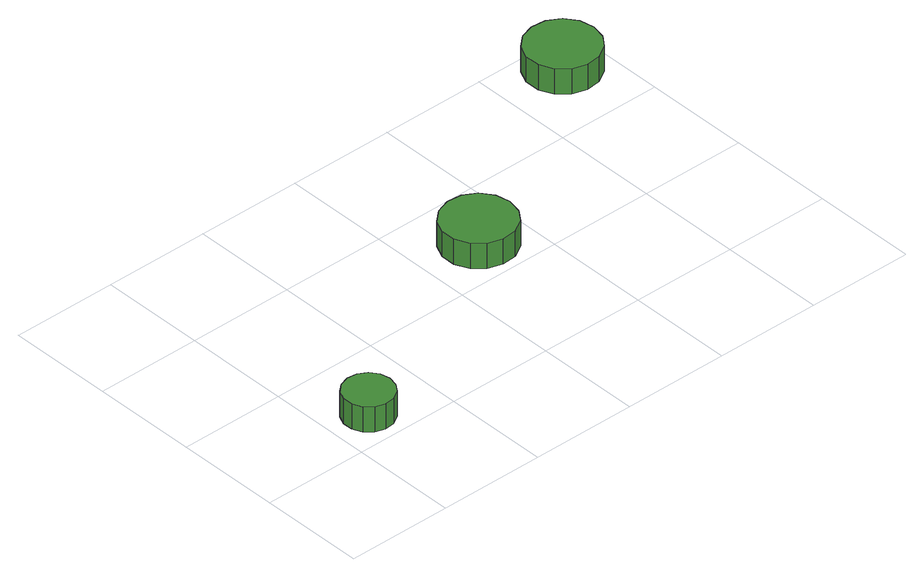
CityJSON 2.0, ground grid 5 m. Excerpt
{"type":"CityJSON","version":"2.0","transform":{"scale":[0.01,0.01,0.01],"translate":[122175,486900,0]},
"CityObjects":{
"tree1":{"type":"SolitaryVegetationObject","attributes":{"function":"something"},"geometry":[{"type":"MultiSurface","lod":"1","boundaries":[[[0,1,2,3,4,5,6,7,8,9,10,11,12,13,14]],[[15,16,17,18,19,20,21,22,23,24,25,26,27,28,29]],[[0,29,28,1]],[[1,28,27,2]],[[2,27,26,3]],[[3,26,25,4]],[[4,25,24,5]],[[5,24,23,6]],[[6,23,22,7]],[[7,22,21,8]],[[8,21,20,9]],[[9,20,19,10]],[[10,19,18,11]],[[11,18,17,12]],[[12,17,16,13]],[[13,16,15,14]],[[14,15,29,0]]]}]},
"tree2":{"type":"SolitaryVegetationObject","attributes":{"function":"something"},"geometry":[{"type":"MultiSurface","lod":"1","boundaries":[[[30,31,32,33,34,35,36,37,38,39,40,41,42,43,44]],[[45,46,47,48,49,50,51,52,53,54,55,56,57,58,59]],[[30,59,58,31]],[[31,58,57,32]],[[32,57,56,33]],[[33,56,55,34]],[[34,55,54,35]],[[35,54,53,36]],[[36,53,52,37]],[[37,52,51,38]],[[38,51,50,39]],[[39,50,49,40]],[[40,49,48,41]],[[41,48,47,42]],[[42,47,46,43]],[[43,46,45,44]],[[44,45,59,30]]]}]},
"tree3":{"type":"SolitaryVegetationObject","attributes":{"function":"something"},"geometry":[{"type":"MultiSurface","lod":"1","boundaries":[[[60,61,62,63,64,65,66,67,68,69,70,71,72,73,74]],[[75,76,77,78,79,80,81,82,83,84,85,86,87,88,89]],[[60,89,88,61]],[[61,88,87,62]],[[62,87,86,63]],[[63,86,85,64]],[[64,85,84,65]],[[65,84,83,66]],[[66,83,82,67]],[[67,82,81,68]],[[68,81,80,69]],[[69,80,79,70]],[[70,79,78,71]],[[71,78,77,72]],[[72,77,76,73]],[[73,76,75,74]],[[74,75,89,60]]]}]}
},
"vertices":[
[304,165,187],[294,212,187],[266,251,187],[224,275,187],[176,280,187],[130,265,187],[95,233,187],[75,189,187],[75,141,187],[95,97,187],[130,65,187],[176,50,187],[224,55,187],[266,79,187],[294,118,187],[294,118,60],[266,79,60],[224,55,60],[176,50,60],[130,65,60],[95,97,60],[75,141,60],[75,189,60],[95,233,60],[130,265,60],[176,280,60],[224,275,60],[266,251,60],[294,212,60],[304,165,60],
[1444,703,192],[1429,772,192],[1388,829,192],[1327,864,192],[1257,871,192],[1190,849,192],[1138,802,192],[1109,738,192],[1109,668,192],[1138,604,192],[1190,557,192],[1257,535,192],[1327,542,192],[1388,577,192],[1429,634,192],[1429,634,65],[1388,577,65],[1327,542,65],[1257,535,65],[1190,557,65],[1138,604,65],[1109,668,65],[1109,738,65],[1138,802,65],[1190,849,65],[1257,871,65],[1327,864,65],[1388,829,65],[1429,772,65],[1444,703,65],
[2469,1330,194],[2455,1399,194],[2414,1456,194],[2353,1491,194],[2283,1498,194],[2216,1477,194],[2164,1430,194],[2135,1365,194],[2135,1295,194],[2164,1231,194],[2216,1184,194],[2283,1162,194],[2353,1170,194],[2414,1205,194],[2455,1262,194],[2455,1262,67],[2414,1205,67],[2353,1170,67],[2283,1162,67],[2216,1184,67],[2164,1231,67],[2135,1295,67],[2135,1365,67],[2164,1430,67],[2216,1477,67],[2283,1498,67],[2353,1491,67],[2414,1456,67],[2455,1399,67],[2469,1330,67]
]}
